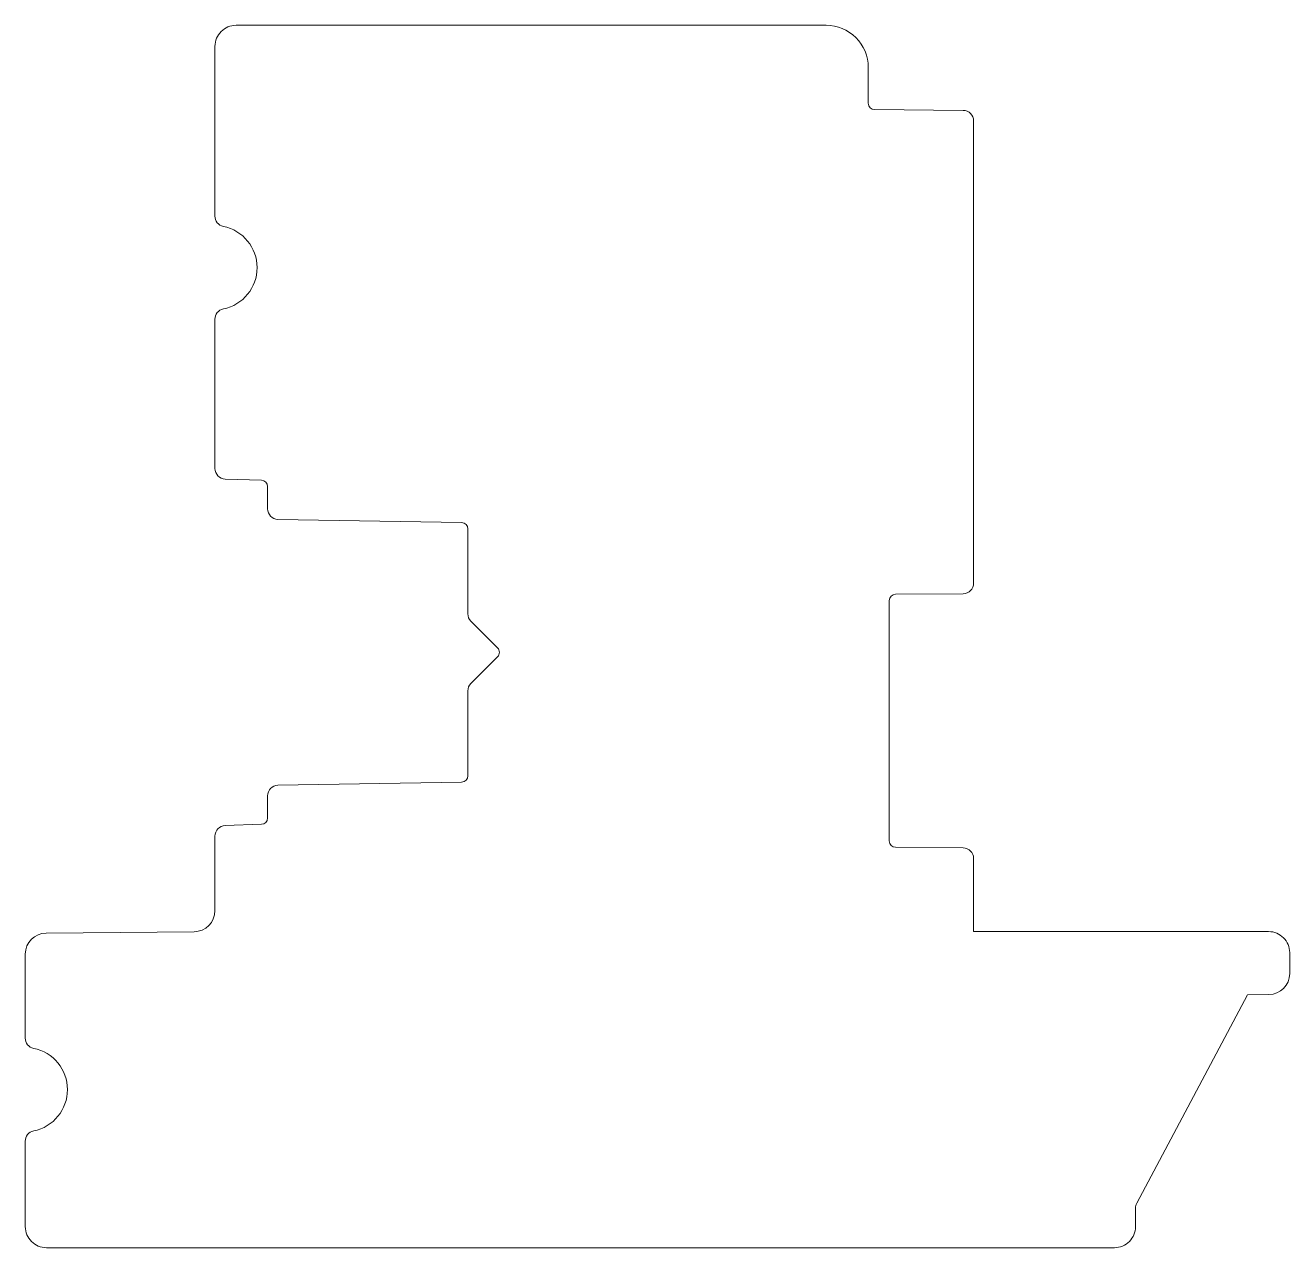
# Model space of a CAD drawing. Header units: inches. Extents: x 14.4 to 74.4, y 14.2 to 72.2.
import ezdxf

# ---------------------------------------------------------------- set-up
doc = ezdxf.new("R2010")
doc.units = ezdxf.units.IN
doc.header["$MEASUREMENT"] = 0
doc.layers.add('Stakta', color=7, linetype='Continuous', lineweight=25)

msp = doc.modelspace()

# ---------------------------------------------------------------- linework, layer by layer
at = {"layer": 'Stakta', "color": 18, "lineweight": 5, "true_color": 0x000000}
msp.add_lwpolyline([(25.859, 34.625), (25.859, 35.678, -0.409111), (26.35, 36.178), (35.064, 36.33, 0.409111), (35.359, 36.63), (35.359, 40.654, -0.198912), (35.505, 41.008), (36.771, 42.273, 0.414214), (36.771, 42.697), (35.505, 43.963, -0.198912), (35.359, 44.317), (35.359, 48.341, 0.409111), (35.064, 48.641), (26.35, 48.793, -0.409111), (25.859, 49.293), (25.859, 50.346, 0.404026), (25.569, 50.645), (23.842, 50.706, -0.404026), (23.359, 51.206), (23.359, 58.286, -0.356394), (23.759, 58.776, 0.816497), (23.759, 62.695, -0.356394), (23.359, 63.185), (23.359, 71.235, -0.414214), (24.359, 72.235), (52.359, 72.235, -0.414214), (54.359, 70.235), (54.359, 68.533, 0.41166), (54.656, 68.233), (58.863, 68.196, -0.41166), (59.359, 67.696), (59.359, 45.766, -0.41166), (58.863, 45.266), (55.656, 45.238, 0.41166), (55.359, 44.938), (55.359, 33.533, 0.41166), (55.656, 33.233), (58.863, 33.205, -0.41166), (59.359, 32.705), (59.359, 29.235), (73.359, 29.235, -0.414214), (74.359, 28.235), (74.359, 27.244, -0.41166), (73.368, 26.244), (72.359, 26.235), (67.1, 16.345, 0.122785), (67.042, 16.111), (67.042, 15.235, -0.414214), (66.042, 14.235), (15.359, 14.235, -0.414214), (14.359, 15.235), (14.359, 19.286, -0.356394), (14.759, 19.776, 0.816497), (14.759, 23.695, -0.356394), (14.359, 24.185), (14.359, 28.166, -0.41166), (15.35, 29.165), (22.368, 29.227, 0.41166), (23.359, 30.227), (23.359, 33.765, -0.404036), (23.842, 34.265), (25.569, 34.325, 0.404026)], format="xyb", close=True, dxfattribs=at)

doc.saveas('drawing.dxf')
